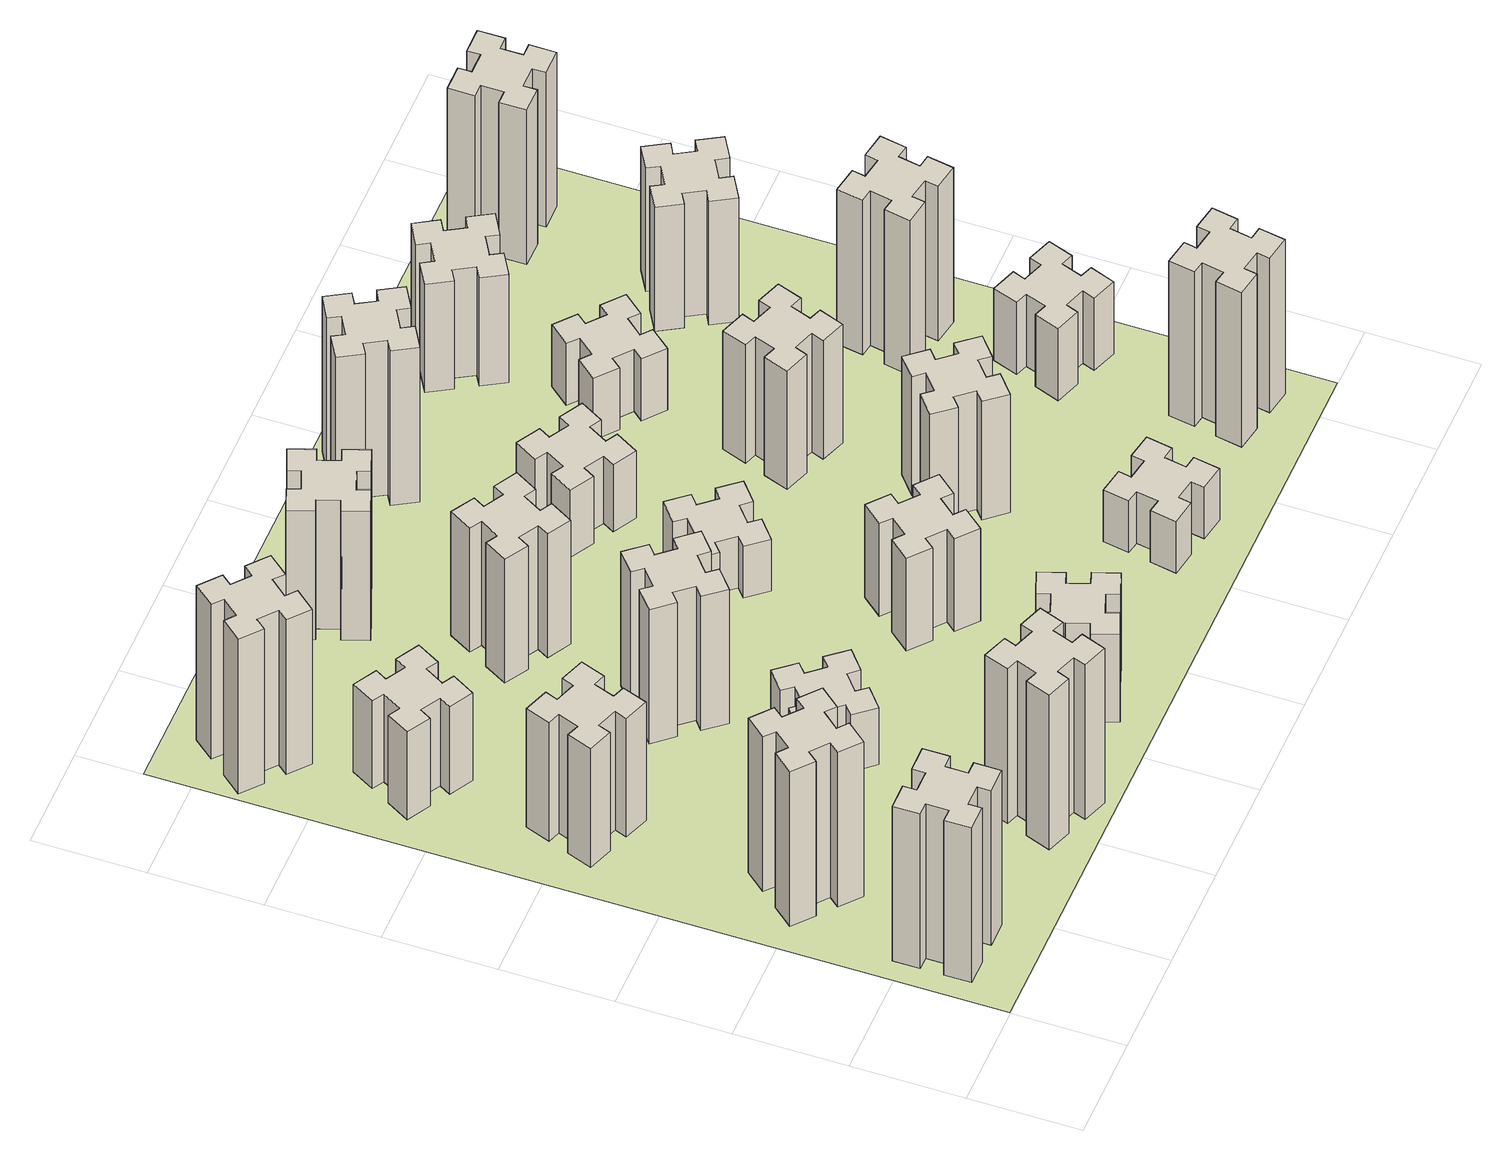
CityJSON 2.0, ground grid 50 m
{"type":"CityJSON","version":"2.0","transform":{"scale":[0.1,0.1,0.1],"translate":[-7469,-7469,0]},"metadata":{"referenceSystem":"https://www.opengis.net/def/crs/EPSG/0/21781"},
"CityObjects":{
"building1":{"type":"Building","attributes":{"class":"1000","function":"1000","usage":"1000","yearOfConstruction":2016,"roofType":"1000","measuredHeight":90,"storeysAboveGround":30,"storeysBelowGround":0},"geometry":[{"type":"Solid","lod":"1","boundaries":[[[[0,1,2,3,4,5,6,7,8,9,10,11,12,13,14,15,16,17,18,19]],[[17,16,20,21]],[[16,15,22,20]],[[15,14,23,22]],[[14,13,24,23]],[[13,12,25,24]],[[12,11,26,25]],[[11,10,27,26]],[[10,9,28,27]],[[9,8,29,28]],[[8,7,30,29]],[[7,6,31,30]],[[6,5,32,31]],[[5,4,33,32]],[[4,3,34,33]],[[3,2,35,34]],[[2,1,36,35]],[[1,0,37,36]],[[0,19,38,37]],[[19,18,39,38]],[[18,17,21,39]],[[24,25,26,27,28,29,30,31,32,33,34,35,36,37,38,39,21,20,22,23]]]]}]},
"building2":{"type":"Building","attributes":{"class":"1000","function":"1000","usage":"1000","yearOfConstruction":2016,"roofType":"1000","measuredHeight":90,"storeysAboveGround":30,"storeysBelowGround":0},"geometry":[{"type":"Solid","lod":"1","boundaries":[[[[40,41,42,43,44,45,46,47,48,49,50,51,52,53,54,55,56,57,58,59]],[[57,56,60,61]],[[56,55,62,60]],[[55,54,63,62]],[[54,53,64,63]],[[53,52,65,64]],[[52,51,66,65]],[[51,50,67,66]],[[50,49,68,67]],[[49,48,69,68]],[[48,47,70,69]],[[47,46,71,70]],[[46,45,72,71]],[[45,44,73,72]],[[44,43,74,73]],[[43,42,75,74]],[[42,41,76,75]],[[41,40,77,76]],[[40,59,78,77]],[[59,58,79,78]],[[58,57,61,79]],[[64,65,66,67,68,69,70,71,72,73,74,75,76,77,78,79,61,60,62,63]]]]}]},
"building3":{"type":"Building","attributes":{"class":"1000","function":"1000","usage":"1000","yearOfConstruction":2016,"roofType":"1000","measuredHeight":69,"storeysAboveGround":30,"storeysBelowGround":0},"geometry":[{"type":"Solid","lod":"1","boundaries":[[[[80,81,82,83,84,85,86,87,88,89,90,91,92,93,94,95,96,97,98,99]],[[97,96,100,101]],[[96,95,102,100]],[[95,94,103,102]],[[94,93,104,103]],[[93,92,105,104]],[[92,91,106,105]],[[91,90,107,106]],[[90,89,108,107]],[[89,88,109,108]],[[88,87,110,109]],[[87,86,111,110]],[[86,85,112,111]],[[85,84,113,112]],[[84,83,114,113]],[[83,82,115,114]],[[82,81,116,115]],[[81,80,117,116]],[[80,99,118,117]],[[99,98,119,118]],[[98,97,101,119]],[[104,105,106,107,108,109,110,111,112,113,114,115,116,117,118,119,101,100,102,103]]]]}]},
"building4":{"type":"Building","attributes":{"class":"1000","function":"1000","usage":"1000","yearOfConstruction":2016,"roofType":"1000","measuredHeight":51,"storeysAboveGround":30,"storeysBelowGround":0},"geometry":[{"type":"Solid","lod":"1","boundaries":[[[[120,121,122,123,124,125,126,127,128,129,130,131,132,133,134,135,136,137,138,139]],[[137,136,140,141]],[[136,135,142,140]],[[135,134,143,142]],[[134,133,144,143]],[[133,132,145,144]],[[132,131,146,145]],[[131,130,147,146]],[[130,129,148,147]],[[129,128,149,148]],[[128,127,150,149]],[[127,126,151,150]],[[126,125,152,151]],[[125,124,153,152]],[[124,123,154,153]],[[123,122,155,154]],[[122,121,156,155]],[[121,120,157,156]],[[120,139,158,157]],[[139,138,159,158]],[[138,137,141,159]],[[144,145,146,147,148,149,150,151,152,153,154,155,156,157,158,159,141,140,142,143]]]]}]},
"building5":{"type":"Building","attributes":{"class":"1000","function":"1000","usage":"1000","yearOfConstruction":2016,"roofType":"1000","measuredHeight":90,"storeysAboveGround":30,"storeysBelowGround":0},"geometry":[{"type":"Solid","lod":"1","boundaries":[[[[160,161,162,163,164,165,166,167,168,169,170,171,172,173,174,175,176,177,178,179]],[[177,176,180,181]],[[176,175,182,180]],[[175,174,183,182]],[[174,173,184,183]],[[173,172,185,184]],[[172,171,186,185]],[[171,170,187,186]],[[170,169,188,187]],[[169,168,189,188]],[[168,167,190,189]],[[167,166,191,190]],[[166,165,192,191]],[[165,164,193,192]],[[164,163,194,193]],[[163,162,195,194]],[[162,161,196,195]],[[161,160,197,196]],[[160,179,198,197]],[[179,178,199,198]],[[178,177,181,199]],[[184,185,186,187,188,189,190,191,192,193,194,195,196,197,198,199,181,180,182,183]]]]}]},
"building6":{"type":"Building","attributes":{"class":"1000","function":"1000","usage":"1000","yearOfConstruction":2016,"roofType":"1000","measuredHeight":90,"storeysAboveGround":30,"storeysBelowGround":0},"geometry":[{"type":"Solid","lod":"1","boundaries":[[[[200,201,202,203,204,205,206,207,208,209,210,211,212,213,214,215,216,217,218,219]],[[217,216,220,221]],[[216,215,222,220]],[[215,214,223,222]],[[214,213,224,223]],[[213,212,225,224]],[[212,211,226,225]],[[211,210,227,226]],[[210,209,228,227]],[[209,208,229,228]],[[208,207,230,229]],[[207,206,231,230]],[[206,205,232,231]],[[205,204,233,232]],[[204,203,234,233]],[[203,202,235,234]],[[202,201,236,235]],[[201,200,237,236]],[[200,219,238,237]],[[219,218,239,238]],[[218,217,221,239]],[[224,225,226,227,228,229,230,231,232,233,234,235,236,237,238,239,221,220,222,223]]]]}]},
"building7":{"type":"Building","attributes":{"class":"1000","function":"1000","usage":"1000","yearOfConstruction":2016,"roofType":"1000","measuredHeight":33,"storeysAboveGround":30,"storeysBelowGround":0},"geometry":[{"type":"Solid","lod":"1","boundaries":[[[[240,241,242,243,244,245,246,247,248,249,250,251,252,253,254,255,256,257,258,259]],[[257,256,260,261]],[[256,255,262,260]],[[255,254,263,262]],[[254,253,264,263]],[[253,252,265,264]],[[252,251,266,265]],[[251,250,267,266]],[[250,249,268,267]],[[249,248,269,268]],[[248,247,270,269]],[[247,246,271,270]],[[246,245,272,271]],[[245,244,273,272]],[[244,243,274,273]],[[243,242,275,274]],[[242,241,276,275]],[[241,240,277,276]],[[240,259,278,277]],[[259,258,279,278]],[[258,257,261,279]],[[264,265,266,267,268,269,270,271,272,273,274,275,276,277,278,279,261,260,262,263]]]]}]},
"building8":{"type":"Building","attributes":{"class":"1000","function":"1000","usage":"1000","yearOfConstruction":2016,"roofType":"1000","measuredHeight":78,"storeysAboveGround":30,"storeysBelowGround":0},"geometry":[{"type":"Solid","lod":"1","boundaries":[[[[280,281,282,283,284,285,286,287,288,289,290,291,292,293,294,295,296,297,298,299]],[[297,296,300,301]],[[296,295,302,300]],[[295,294,303,302]],[[294,293,304,303]],[[293,292,305,304]],[[292,291,306,305]],[[291,290,307,306]],[[290,289,308,307]],[[289,288,309,308]],[[288,287,310,309]],[[287,286,311,310]],[[286,285,312,311]],[[285,284,313,312]],[[284,283,314,313]],[[283,282,315,314]],[[282,281,316,315]],[[281,280,317,316]],[[280,299,318,317]],[[299,298,319,318]],[[298,297,301,319]],[[304,305,306,307,308,309,310,311,312,313,314,315,316,317,318,319,301,300,302,303]]]]}]},
"building9":{"type":"Building","attributes":{"class":"1000","function":"1000","usage":"1000","yearOfConstruction":2016,"roofType":"1000","measuredHeight":51,"storeysAboveGround":30,"storeysBelowGround":0},"geometry":[{"type":"Solid","lod":"1","boundaries":[[[[320,321,322,323,324,325,326,327,328,329,330,331,332,333,334,335,336,337,338,339]],[[337,336,340,341]],[[336,335,342,340]],[[335,334,343,342]],[[334,333,344,343]],[[333,332,345,344]],[[332,331,346,345]],[[331,330,347,346]],[[330,329,348,347]],[[329,328,349,348]],[[328,327,350,349]],[[327,326,351,350]],[[326,325,352,351]],[[325,324,353,352]],[[324,323,354,353]],[[323,322,355,354]],[[322,321,356,355]],[[321,320,357,356]],[[320,339,358,357]],[[339,338,359,358]],[[338,337,341,359]],[[344,345,346,347,348,349,350,351,352,353,354,355,356,357,358,359,341,340,342,343]]]]}]},
"building10":{"type":"Building","attributes":{"class":"1000","function":"1000","usage":"1000","yearOfConstruction":2016,"roofType":"1000","measuredHeight":72,"storeysAboveGround":30,"storeysBelowGround":0},"geometry":[{"type":"Solid","lod":"1","boundaries":[[[[360,361,362,363,364,365,366,367,368,369,370,371,372,373,374,375,376,377,378,379]],[[377,376,380,381]],[[376,375,382,380]],[[375,374,383,382]],[[374,373,384,383]],[[373,372,385,384]],[[372,371,386,385]],[[371,370,387,386]],[[370,369,388,387]],[[369,368,389,388]],[[368,367,390,389]],[[367,366,391,390]],[[366,365,392,391]],[[365,364,393,392]],[[364,363,394,393]],[[363,362,395,394]],[[362,361,396,395]],[[361,360,397,396]],[[360,379,398,397]],[[379,378,399,398]],[[378,377,381,399]],[[384,385,386,387,388,389,390,391,392,393,394,395,396,397,398,399,381,380,382,383]]]]}]},
"building11":{"type":"Building","attributes":{"class":"1000","function":"1000","usage":"1000","yearOfConstruction":2016,"roofType":"1000","measuredHeight":75,"storeysAboveGround":30,"storeysBelowGround":0},"geometry":[{"type":"Solid","lod":"1","boundaries":[[[[400,401,402,403,404,405,406,407,408,409,410,411,412,413,414,415,416,417,418,419]],[[417,416,420,421]],[[416,415,422,420]],[[415,414,423,422]],[[414,413,424,423]],[[413,412,425,424]],[[412,411,426,425]],[[411,410,427,426]],[[410,409,428,427]],[[409,408,429,428]],[[408,407,430,429]],[[407,406,431,430]],[[406,405,432,431]],[[405,404,433,432]],[[404,403,434,433]],[[403,402,435,434]],[[402,401,436,435]],[[401,400,437,436]],[[400,419,438,437]],[[419,418,439,438]],[[418,417,421,439]],[[424,425,426,427,428,429,430,431,432,433,434,435,436,437,438,439,421,420,422,423]]]]}]},
"building12":{"type":"Building","attributes":{"class":"1000","function":"1000","usage":"1000","yearOfConstruction":2016,"roofType":"1000","measuredHeight":54,"storeysAboveGround":30,"storeysBelowGround":0},"geometry":[{"type":"Solid","lod":"1","boundaries":[[[[440,441,442,443,444,445,446,447,448,449,450,451,452,453,454,455,456,457,458,459]],[[457,456,460,461]],[[456,455,462,460]],[[455,454,463,462]],[[454,453,464,463]],[[453,452,465,464]],[[452,451,466,465]],[[451,450,467,466]],[[450,449,468,467]],[[449,448,469,468]],[[448,447,470,469]],[[447,446,471,470]],[[446,445,472,471]],[[445,444,473,472]],[[444,443,474,473]],[[443,442,475,474]],[[442,441,476,475]],[[441,440,477,476]],[[440,459,478,477]],[[459,458,479,478]],[[458,457,461,479]],[[464,465,466,467,468,469,470,471,472,473,474,475,476,477,478,479,461,460,462,463]]]]}]},
"building13":{"type":"Building","attributes":{"class":"1000","function":"1000","usage":"1000","yearOfConstruction":2016,"roofType":"1000","measuredHeight":30,"storeysAboveGround":30,"storeysBelowGround":0},"geometry":[{"type":"Solid","lod":"1","boundaries":[[[[480,481,482,483,484,485,486,487,488,489,490,491,492,493,494,495,496,497,498,499]],[[497,496,500,501]],[[496,495,502,500]],[[495,494,503,502]],[[494,493,504,503]],[[493,492,505,504]],[[492,491,506,505]],[[491,490,507,506]],[[490,489,508,507]],[[489,488,509,508]],[[488,487,510,509]],[[487,486,511,510]],[[486,485,512,511]],[[485,484,513,512]],[[484,483,514,513]],[[483,482,515,514]],[[482,481,516,515]],[[481,480,517,516]],[[480,499,518,517]],[[499,498,519,518]],[[498,497,501,519]],[[504,505,506,507,508,509,510,511,512,513,514,515,516,517,518,519,501,500,502,503]]]]}]},
"building14":{"type":"Building","attributes":{"class":"1000","function":"1000","usage":"1000","yearOfConstruction":2016,"roofType":"1000","measuredHeight":39,"storeysAboveGround":30,"storeysBelowGround":0},"geometry":[{"type":"Solid","lod":"1","boundaries":[[[[520,521,522,523,524,525,526,527,528,529,530,531,532,533,534,535,536,537,538,539]],[[537,536,540,541]],[[536,535,542,540]],[[535,534,543,542]],[[534,533,544,543]],[[533,532,545,544]],[[532,531,546,545]],[[531,530,547,546]],[[530,529,548,547]],[[529,528,549,548]],[[528,527,550,549]],[[527,526,551,550]],[[526,525,552,551]],[[525,524,553,552]],[[524,523,554,553]],[[523,522,555,554]],[[522,521,556,555]],[[521,520,557,556]],[[520,539,558,557]],[[539,538,559,558]],[[538,537,541,559]],[[544,545,546,547,548,549,550,551,552,553,554,555,556,557,558,559,541,540,542,543]]]]}]},
"building15":{"type":"Building","attributes":{"class":"1000","function":"1000","usage":"1000","yearOfConstruction":2016,"roofType":"1000","measuredHeight":30,"storeysAboveGround":30,"storeysBelowGround":0},"geometry":[{"type":"Solid","lod":"1","boundaries":[[[[560,561,562,563,564,565,566,567,568,569,570,571,572,573,574,575,576,577,578,579]],[[577,576,580,581]],[[576,575,582,580]],[[575,574,583,582]],[[574,573,584,583]],[[573,572,585,584]],[[572,571,586,585]],[[571,570,587,586]],[[570,569,588,587]],[[569,568,589,588]],[[568,567,590,589]],[[567,566,591,590]],[[566,565,592,591]],[[565,564,593,592]],[[564,563,594,593]],[[563,562,595,594]],[[562,561,596,595]],[[561,560,597,596]],[[560,579,598,597]],[[579,578,599,598]],[[578,577,581,599]],[[584,585,586,587,588,589,590,591,592,593,594,595,596,597,598,599,581,580,582,583]]]]}]},
"building16":{"type":"Building","attributes":{"class":"1000","function":"1000","usage":"1000","yearOfConstruction":2016,"roofType":"1000","measuredHeight":90,"storeysAboveGround":30,"storeysBelowGround":0},"geometry":[{"type":"Solid","lod":"1","boundaries":[[[[600,601,602,603,604,605,606,607,608,609,610,611,612,613,614,615,616,617,618,619]],[[617,616,620,621]],[[616,615,622,620]],[[615,614,623,622]],[[614,613,624,623]],[[613,612,625,624]],[[612,611,626,625]],[[611,610,627,626]],[[610,609,628,627]],[[609,608,629,628]],[[608,607,630,629]],[[607,606,631,630]],[[606,605,632,631]],[[605,604,633,632]],[[604,603,634,633]],[[603,602,635,634]],[[602,601,636,635]],[[601,600,637,636]],[[600,619,638,637]],[[619,618,639,638]],[[618,617,621,639]],[[624,625,626,627,628,629,630,631,632,633,634,635,636,637,638,639,621,620,622,623]]]]}]},
"building17":{"type":"Building","attributes":{"class":"1000","function":"1000","usage":"1000","yearOfConstruction":2016,"roofType":"1000","measuredHeight":69,"storeysAboveGround":30,"storeysBelowGround":0},"geometry":[{"type":"Solid","lod":"1","boundaries":[[[[640,641,642,643,644,645,646,647,648,649,650,651,652,653,654,655,656,657,658,659]],[[657,656,660,661]],[[656,655,662,660]],[[655,654,663,662]],[[654,653,664,663]],[[653,652,665,664]],[[652,651,666,665]],[[651,650,667,666]],[[650,649,668,667]],[[649,648,669,668]],[[648,647,670,669]],[[647,646,671,670]],[[646,645,672,671]],[[645,644,673,672]],[[644,643,674,673]],[[643,642,675,674]],[[642,641,676,675]],[[641,640,677,676]],[[640,659,678,677]],[[659,658,679,678]],[[658,657,661,679]],[[664,665,666,667,668,669,670,671,672,673,674,675,676,677,678,679,661,660,662,663]]]]}]},
"building18":{"type":"Building","attributes":{"class":"1000","function":"1000","usage":"1000","yearOfConstruction":2016,"roofType":"1000","measuredHeight":69,"storeysAboveGround":30,"storeysBelowGround":0},"geometry":[{"type":"Solid","lod":"1","boundaries":[[[[680,681,682,683,684,685,686,687,688,689,690,691,692,693,694,695,696,697,698,699]],[[697,696,700,701]],[[696,695,702,700]],[[695,694,703,702]],[[694,693,704,703]],[[693,692,705,704]],[[692,691,706,705]],[[691,690,707,706]],[[690,689,708,707]],[[689,688,709,708]],[[688,687,710,709]],[[687,686,711,710]],[[686,685,712,711]],[[685,684,713,712]],[[684,683,714,713]],[[683,682,715,714]],[[682,681,716,715]],[[681,680,717,716]],[[680,699,718,717]],[[699,698,719,718]],[[698,697,701,719]],[[704,705,706,707,708,709,710,711,712,713,714,715,716,717,718,719,701,700,702,703]]]]}]},
"building19":{"type":"Building","attributes":{"class":"1000","function":"1000","usage":"1000","yearOfConstruction":2016,"roofType":"1000","measuredHeight":36,"storeysAboveGround":30,"storeysBelowGround":0},"geometry":[{"type":"Solid","lod":"1","boundaries":[[[[720,721,722,723,724,725,726,727,728,729,730,731,732,733,734,735,736,737,738,739]],[[737,736,740,741]],[[736,735,742,740]],[[735,734,743,742]],[[734,733,744,743]],[[733,732,745,744]],[[732,731,746,745]],[[731,730,747,746]],[[730,729,748,747]],[[729,728,749,748]],[[728,727,750,749]],[[727,726,751,750]],[[726,725,752,751]],[[725,724,753,752]],[[724,723,754,753]],[[723,722,755,754]],[[722,721,756,755]],[[721,720,757,756]],[[720,739,758,757]],[[739,738,759,758]],[[738,737,741,759]],[[744,745,746,747,748,749,750,751,752,753,754,755,756,757,758,759,741,740,742,743]]]]}]},
"building20":{"type":"Building","attributes":{"class":"1000","function":"1000","usage":"1000","yearOfConstruction":2016,"roofType":"1000","measuredHeight":90,"storeysAboveGround":30,"storeysBelowGround":0},"geometry":[{"type":"Solid","lod":"1","boundaries":[[[[760,761,762,763,764,765,766,767,768,769,770,771,772,773,774,775,776,777,778,779]],[[777,776,780,781]],[[776,775,782,780]],[[775,774,783,782]],[[774,773,784,783]],[[773,772,785,784]],[[772,771,786,785]],[[771,770,787,786]],[[770,769,788,787]],[[769,768,789,788]],[[768,767,790,789]],[[767,766,791,790]],[[766,765,792,791]],[[765,764,793,792]],[[764,763,794,793]],[[763,762,795,794]],[[762,761,796,795]],[[761,760,797,796]],[[760,779,798,797]],[[779,778,799,798]],[[778,777,781,799]],[[784,785,786,787,788,789,790,791,792,793,794,795,796,797,798,799,781,780,782,783]]]]}]},
"building21":{"type":"Building","attributes":{"class":"1000","function":"1000","usage":"1000","yearOfConstruction":2016,"roofType":"1000","measuredHeight":63,"storeysAboveGround":30,"storeysBelowGround":0},"geometry":[{"type":"Solid","lod":"1","boundaries":[[[[800,801,802,803,804,805,806,807,808,809,810,811,812,813,814,815,816,817,818,819]],[[817,816,820,821]],[[816,815,822,820]],[[815,814,823,822]],[[814,813,824,823]],[[813,812,825,824]],[[812,811,826,825]],[[811,810,827,826]],[[810,809,828,827]],[[809,808,829,828]],[[808,807,830,829]],[[807,806,831,830]],[[806,805,832,831]],[[805,804,833,832]],[[804,803,834,833]],[[803,802,835,834]],[[802,801,836,835]],[[801,800,837,836]],[[800,819,838,837]],[[819,818,839,838]],[[818,817,821,839]],[[824,825,826,827,828,829,830,831,832,833,834,835,836,837,838,839,821,820,822,823]]]]}]},
"building22":{"type":"Building","attributes":{"class":"1000","function":"1000","usage":"1000","yearOfConstruction":2016,"roofType":"1000","measuredHeight":42,"storeysAboveGround":30,"storeysBelowGround":0},"geometry":[{"type":"Solid","lod":"1","boundaries":[[[[840,841,842,843,844,845,846,847,848,849,850,851,852,853,854,855,856,857,858,859]],[[857,856,860,861]],[[856,855,862,860]],[[855,854,863,862]],[[854,853,864,863]],[[853,852,865,864]],[[852,851,866,865]],[[851,850,867,866]],[[850,849,868,867]],[[849,848,869,868]],[[848,847,870,869]],[[847,846,871,870]],[[846,845,872,871]],[[845,844,873,872]],[[844,843,874,873]],[[843,842,875,874]],[[842,841,876,875]],[[841,840,877,876]],[[840,859,878,877]],[[859,858,879,878]],[[858,857,861,879]],[[864,865,866,867,868,869,870,871,872,873,874,875,876,877,878,879,861,860,862,863]]]]}]},
"building23":{"type":"Building","attributes":{"class":"1000","function":"1000","usage":"1000","yearOfConstruction":2016,"roofType":"1000","measuredHeight":90,"storeysAboveGround":30,"storeysBelowGround":0},"geometry":[{"type":"Solid","lod":"1","boundaries":[[[[880,881,882,883,884,885,886,887,888,889,890,891,892,893,894,895,896,897,898,899]],[[897,896,900,901]],[[896,895,902,900]],[[895,894,903,902]],[[894,893,904,903]],[[893,892,905,904]],[[892,891,906,905]],[[891,890,907,906]],[[890,889,908,907]],[[889,888,909,908]],[[888,887,910,909]],[[887,886,911,910]],[[886,885,912,911]],[[885,884,913,912]],[[884,883,914,913]],[[883,882,915,914]],[[882,881,916,915]],[[881,880,917,916]],[[880,899,918,917]],[[899,898,919,918]],[[898,897,901,919]],[[904,905,906,907,908,909,910,911,912,913,914,915,916,917,918,919,901,900,902,903]]]]}]},
"building24":{"type":"Building","attributes":{"class":"1000","function":"1000","usage":"1000","yearOfConstruction":2016,"roofType":"1000","measuredHeight":72,"storeysAboveGround":30,"storeysBelowGround":0},"geometry":[{"type":"Solid","lod":"1","boundaries":[[[[920,921,922,923,924,925,926,927,928,929,930,931,932,933,934,935,936,937,938,939]],[[937,936,940,941]],[[936,935,942,940]],[[935,934,943,942]],[[934,933,944,943]],[[933,932,945,944]],[[932,931,946,945]],[[931,930,947,946]],[[930,929,948,947]],[[929,928,949,948]],[[928,927,950,949]],[[927,926,951,950]],[[926,925,952,951]],[[925,924,953,952]],[[924,923,954,953]],[[923,922,955,954]],[[922,921,956,955]],[[921,920,957,956]],[[920,939,958,957]],[[939,938,959,958]],[[938,937,941,959]],[[944,945,946,947,948,949,950,951,952,953,954,955,956,957,958,959,941,940,942,943]]]]}]},
"building25":{"type":"Building","attributes":{"class":"1000","function":"1000","usage":"1000","yearOfConstruction":2016,"roofType":"1000","measuredHeight":90,"storeysAboveGround":30,"storeysBelowGround":0},"geometry":[{"type":"Solid","lod":"1","boundaries":[[[[960,961,962,963,964,965,966,967,968,969,970,971,972,973,974,975,976,977,978,979]],[[977,976,980,981]],[[976,975,982,980]],[[975,974,983,982]],[[974,973,984,983]],[[973,972,985,984]],[[972,971,986,985]],[[971,970,987,986]],[[970,969,988,987]],[[969,968,989,988]],[[968,967,990,989]],[[967,966,991,990]],[[966,965,992,991]],[[965,964,993,992]],[[964,963,994,993]],[[963,962,995,994]],[[962,961,996,995]],[[961,960,997,996]],[[960,979,998,997]],[[979,978,999,998]],[[978,977,981,999]],[[984,985,986,987,988,989,990,991,992,993,994,995,996,997,998,999,981,980,982,983]]]]}]},
"landuse1":{"type":"LandUse","attributes":{"name":"plot1","function":"1010"},"geometry":[{"type":"MultiSurface","lod":"1","boundaries":[[[1000,1001,1002,1003]]]}]}
},
"vertices":[
[165,425,0],[165,325,0],[105,325,0],[105,205,0],[225,205,0],[225,265,0],[325,265,0],[325,205,0],[445,205,0],[445,325,0],[385,325,0],[385,425,0],[445,425,0],[445,545,0],[325,545,0],[325,485,0],[225,485,0],[225,545,0],[105,545,0],[105,425,0],[225,485,900],[225,545,900],[325,485,900],[325,545,900],[445,545,900],[445,425,900],[385,425,900],[385,325,900],[445,325,900],[445,205,900],[325,205,900],[325,265,900],[225,265,900],[225,205,900],[105,205,900],[105,325,900],[165,325,900],[165,425,900],[105,425,900],[105,545,900],
[484,1067,0],[408,1132,0],[446,1178,0],[354,1255,0],[277,1163,0],[323,1124,0],[259,1048,0],[213,1086,0],[136,994,0],[228,917,0],[266,963,0],[343,899,0],[304,853,0],[396,776,0],[473,868,0],[427,906,0],[492,983,0],[538,944,0],[615,1036,0],[523,1113,0],[492,983,900],[538,944,900],[427,906,900],[473,868,900],[396,776,900],[304,853,900],[343,899,900],[266,963,900],[228,917,900],[136,994,900],[213,1086,900],[259,1048,900],[323,1124,900],[277,1163,900],[354,1255,900],[446,1178,900],[408,1132,900],[484,1067,900],[523,1113,900],[615,1036,900],
[291,1869,0],[385,1835,0],[364,1779,0],[477,1737,0],[518,1850,0],[462,1871,0],[496,1965,0],[552,1944,0],[593,2057,0],[480,2098,0],[460,2042,0],[366,2076,0],[387,2132,0],[274,2173,0],[233,2060,0],[289,2040,0],[255,1946,0],[199,1967,0],[157,1854,0],[270,1813,0],[255,1946,690],[199,1967,690],[289,2040,690],[233,2060,690],[274,2173,690],[387,2132,690],[366,2076,690],[460,2042,690],[480,2098,690],[593,2057,690],[552,1944,690],[496,1965,690],[462,1871,690],[518,1850,690],[477,1737,690],[364,1779,690],[385,1835,690],[291,1869,690],[270,1813,690],[157,1854,690],
[446,2597,0],[496,2684,0],[548,2654,0],[608,2758,0],[504,2818,0],[474,2766,0],[387,2816,0],[417,2868,0],[313,2928,0],[253,2824,0],[305,2794,0],[255,2707,0],[203,2737,0],[143,2633,0],[247,2573,0],[277,2625,0],[364,2575,0],[334,2523,0],[438,2463,0],[498,2567,0],[364,2575,510],[334,2523,510],[277,2625,510],[247,2573,510],[143,2633,510],[203,2737,510],[255,2707,510],[305,2794,510],[253,2824,510],[313,2928,510],[417,2868,510],[387,2816,510],[474,2766,510],[504,2818,510],[608,2758,510],[548,2654,510],[496,2684,510],[446,2597,510],[498,2567,510],[438,2463,510],
[1029,360,0],[995,266,0],[939,287,0],[897,174,0],[1010,133,0],[1031,189,0],[1125,155,0],[1104,99,0],[1217,57,0],[1258,170,0],[1202,191,0],[1236,285,0],[1292,264,0],[1333,377,0],[1220,418,0],[1200,362,0],[1106,396,0],[1127,452,0],[1014,493,0],[973,380,0],[1106,396,900],[1127,452,900],[1200,362,900],[1220,418,900],[1333,377,900],[1292,264,900],[1236,285,900],[1202,191,900],[1258,170,900],[1217,57,900],[1104,99,900],[1125,155,900],[1031,189,900],[1010,133,900],[897,174,900],[939,287,900],[995,266,900],[1029,360,900],[973,380,900],[1014,493,900],
[384,3387,0],[308,3452,0],[346,3498,0],[254,3575,0],[177,3483,0],[223,3444,0],[159,3368,0],[113,3406,0],[36,3314,0],[128,3237,0],[166,3283,0],[243,3219,0],[204,3173,0],[296,3096,0],[373,3188,0],[327,3226,0],[392,3303,0],[438,3264,0],[515,3356,0],[423,3433,0],[392,3303,900],[438,3264,900],[327,3226,900],[373,3188,900],[296,3096,900],[204,3173,900],[243,3219,900],[166,3283,900],[128,3237,900],[36,3314,900],[113,3406,900],[159,3368,900],[223,3444,900],[177,3483,900],[254,3575,900],[346,3498,900],[308,3452,900],[384,3387,900],[423,3433,900],[515,3356,900],
[1083,1332,0],[1006,1267,0],[968,1313,0],[876,1236,0],[953,1144,0],[999,1183,0],[1063,1106,0],[1017,1068,0],[1094,976,0],[1186,1053,0],[1148,1099,0],[1224,1163,0],[1263,1117,0],[1355,1194,0],[1278,1286,0],[1232,1248,0],[1167,1324,0],[1213,1363,0],[1136,1455,0],[1044,1378,0],[1167,1324,330],[1213,1363,330],[1232,1248,330],[1278,1286,330],[1355,1194,330],[1263,1117,330],[1224,1163,330],[1148,1099,330],[1186,1053,330],[1094,976,330],[1017,1068,330],[1063,1106,330],[999,1183,330],[953,1144,330],[876,1236,330],[968,1313,330],[1006,1267,330],[1083,1332,330],[1044,1378,330],[1136,1455,330],
[1083,1972,0],[1006,1907,0],[968,1953,0],[876,1876,0],[953,1784,0],[999,1823,0],[1063,1746,0],[1017,1708,0],[1094,1616,0],[1186,1693,0],[1148,1739,0],[1224,1803,0],[1263,1757,0],[1355,1834,0],[1278,1926,0],[1232,1888,0],[1167,1964,0],[1213,2003,0],[1136,2095,0],[1044,2018,0],[1167,1964,780],[1213,2003,780],[1232,1888,780],[1278,1926,780],[1355,1834,780],[1263,1757,780],[1224,1803,780],[1148,1739,780],[1186,1693,780],[1094,1616,780],[1017,1708,780],[1063,1746,780],[999,1823,780],[953,1784,780],[876,1876,780],[968,1953,780],[1006,1907,780],[1083,1972,780],[1044,2018,780],[1136,2095,780],
[1765,496,0],[1671,462,0],[1650,518,0],[1537,477,0],[1579,364,0],[1635,385,0],[1669,291,0],[1613,270,0],[1654,157,0],[1767,199,0],[1746,255,0],[1840,289,0],[1860,233,0],[1973,274,0],[1932,387,0],[1876,366,0],[1842,460,0],[1898,480,0],[1857,593,0],[1744,552,0],[1842,460,510],[1898,480,510],[1876,366,510],[1932,387,510],[1973,274,510],[1860,233,510],[1840,289,510],[1746,255,510],[1767,199,510],[1654,157,510],[1613,270,510],[1669,291,510],[1635,385,510],[1579,364,510],[1537,477,510],[1650,518,510],[1671,462,510],[1765,496,510],[1744,552,510],[1857,593,510],
[1314,2666,0],[1227,2716,0],[1257,2768,0],[1153,2828,0],[1093,2724,0],[1145,2694,0],[1095,2607,0],[1043,2637,0],[983,2533,0],[1087,2473,0],[1117,2525,0],[1204,2475,0],[1174,2423,0],[1278,2363,0],[1338,2467,0],[1286,2497,0],[1336,2584,0],[1388,2554,0],[1448,2658,0],[1344,2718,0],[1336,2584,720],[1388,2554,720],[1286,2497,720],[1338,2467,720],[1278,2363,720],[1174,2423,720],[1204,2475,720],[1117,2525,720],[1087,2473,720],[983,2533,720],[1043,2637,720],[1095,2607,720],[1145,2694,720],[1093,2724,720],[1153,2828,720],[1257,2768,720],[1227,2716,720],[1314,2666,720],[1344,2718,720],[1448,2658,720],
[1125,3456,0],[1031,3422,0],[1010,3478,0],[897,3437,0],[939,3324,0],[995,3345,0],[1029,3251,0],[973,3230,0],[1014,3117,0],[1127,3159,0],[1106,3215,0],[1200,3249,0],[1220,3193,0],[1333,3234,0],[1292,3347,0],[1236,3326,0],[1202,3420,0],[1258,3440,0],[1217,3553,0],[1104,3512,0],[1202,3420,750],[1258,3440,750],[1236,3326,750],[1292,3347,750],[1333,3234,750],[1220,3193,750],[1200,3249,750],[1106,3215,750],[1127,3159,750],[1014,3117,750],[973,3230,750],[1029,3251,750],[995,3345,750],[939,3324,750],[897,3437,750],[1010,3478,750],[1031,3422,750],[1125,3456,750],[1104,3512,750],[1217,3553,750],
[1846,1063,0],[1923,999,0],[1884,953,0],[1976,876,0],[2053,968,0],[2007,1006,0],[2072,1083,0],[2118,1044,0],[2195,1136,0],[2103,1213,0],[2064,1167,0],[1988,1232,0],[2026,1278,0],[1934,1355,0],[1857,1263,0],[1903,1224,0],[1839,1148,0],[1793,1186,0],[1716,1094,0],[1808,1017,0],[1839,1148,540],[1793,1186,540],[1903,1224,540],[1857,1263,540],[1934,1355,540],[2026,1278,540],[1988,1232,540],[2064,1167,540],[2103,1213,540],[2195,1136,540],[2118,1044,540],[2072,1083,540],[2007,1006,540],[2053,968,540],[1976,876,540],[1884,953,540],[1923,999,540],[1846,1063,540],[1808,1017,540],[1716,1094,540],
[1972,1988,0],[1907,2064,0],[1953,2103,0],[1876,2195,0],[1784,2118,0],[1823,2072,0],[1746,2007,0],[1708,2053,0],[1616,1976,0],[1693,1884,0],[1739,1923,0],[1803,1846,0],[1757,1808,0],[1834,1716,0],[1926,1793,0],[1888,1839,0],[1964,1903,0],[2003,1857,0],[2095,1934,0],[2018,2026,0],[1964,1903,300],[2003,1857,300],[1888,1839,300],[1926,1793,300],[1834,1716,300],[1757,1808,300],[1803,1846,300],[1739,1923,300],[1693,1884,300],[1616,1976,300],[1708,2053,300],[1746,2007,300],[1823,2072,300],[1784,2118,300],[1876,2195,300],[1953,2103,300],[1907,2064,300],[1972,1988,300],[2018,2026,300],[2095,1934,300],
[2026,2497,0],[2076,2584,0],[2128,2554,0],[2188,2658,0],[2084,2718,0],[2054,2666,0],[1967,2716,0],[1997,2768,0],[1893,2828,0],[1833,2724,0],[1885,2694,0],[1835,2607,0],[1783,2637,0],[1723,2533,0],[1827,2473,0],[1857,2525,0],[1944,2475,0],[1914,2423,0],[2018,2363,0],[2078,2467,0],[1944,2475,390],[1914,2423,390],[1857,2525,390],[1827,2473,390],[1723,2533,390],[1783,2637,390],[1835,2607,390],[1885,2694,390],[1833,2724,390],[1893,2828,390],[1997,2768,390],[1967,2716,390],[2054,2666,390],[2084,2718,390],[2188,2658,390],[2128,2554,390],[2076,2584,390],[2026,2497,390],[2078,2467,390],[2018,2363,390],
[2596,444,0],[2578,345,0],[2519,356,0],[2498,237,0],[2617,217,0],[2627,276,0],[2725,258,0],[2715,199,0],[2833,178,0],[2854,297,0],[2795,307,0],[2812,405,0],[2871,395,0],[2892,513,0],[2774,534,0],[2764,475,0],[2665,492,0],[2676,551,0],[2557,572,0],[2537,454,0],[2665,492,300],[2676,551,300],[2764,475,300],[2774,534,300],[2892,513,300],[2871,395,300],[2812,405,300],[2795,307,300],[2854,297,300],[2833,178,300],[2715,199,300],[2725,258,300],[2627,276,300],[2617,217,300],[2498,237,300],[2519,356,300],[2578,345,300],[2596,444,300],[2537,454,300],[2557,572,300],
[1844,3556,0],[1757,3506,0],[1727,3558,0],[1623,3498,0],[1683,3394,0],[1735,3424,0],[1785,3337,0],[1733,3307,0],[1793,3203,0],[1897,3263,0],[1867,3315,0],[1954,3365,0],[1984,3313,0],[2088,3373,0],[2028,3477,0],[1976,3447,0],[1926,3534,0],[1978,3564,0],[1918,3668,0],[1814,3608,0],[1926,3534,900],[1978,3564,900],[1976,3447,900],[2028,3477,900],[2088,3373,900],[1984,3313,900],[1954,3365,900],[1867,3315,900],[1897,3263,900],[1793,3203,900],[1733,3307,900],[1785,3337,900],[1735,3424,900],[1683,3394,900],[1623,3498,900],[1727,3558,900],[1757,3506,900],[1844,3556,900],[1814,3608,900],[1918,3668,900],
[2628,1099,0],[2704,1163,0],[2743,1117,0],[2835,1194,0],[2758,1286,0],[2712,1248,0],[2647,1324,0],[2693,1363,0],[2616,1455,0],[2524,1378,0],[2563,1332,0],[2486,1267,0],[2448,1313,0],[2356,1236,0],[2433,1144,0],[2479,1183,0],[2543,1106,0],[2497,1068,0],[2574,976,0],[2666,1053,0],[2543,1106,690],[2497,1068,690],[2479,1183,690],[2433,1144,690],[2356,1236,690],[2448,1313,690],[2486,1267,690],[2563,1332,690],[2524,1378,690],[2616,1455,690],[2693,1363,690],[2647,1324,690],[2712,1248,690],[2758,1286,690],[2835,1194,690],[2743,1117,690],[2704,1163,690],[2628,1099,690],[2666,1053,690],[2574,976,690],
[2682,1871,0],[2716,1965,0],[2772,1944,0],[2813,2057,0],[2700,2098,0],[2680,2042,0],[2586,2076,0],[2607,2132,0],[2494,2173,0],[2453,2060,0],[2509,2040,0],[2475,1946,0],[2419,1967,0],[2377,1854,0],[2490,1813,0],[2511,1869,0],[2605,1835,0],[2584,1779,0],[2697,1737,0],[2738,1850,0],[2605,1835,690],[2584,1779,690],[2511,1869,690],[2490,1813,690],[2377,1854,690],[2419,1967,690],[2475,1946,690],[2509,2040,690],[2453,2060,690],[2494,2173,690],[2607,2132,690],[2586,2076,690],[2680,2042,690],[2700,2098,690],[2813,2057,690],[2772,1944,690],[2716,1965,690],[2682,1871,690],[2738,1850,690],[2697,1737,690],
[2486,2643,0],[2563,2579,0],[2524,2533,0],[2616,2456,0],[2693,2548,0],[2647,2586,0],[2712,2663,0],[2758,2624,0],[2835,2716,0],[2743,2793,0],[2704,2747,0],[2628,2812,0],[2666,2858,0],[2574,2935,0],[2497,2843,0],[2543,2804,0],[2479,2728,0],[2433,2766,0],[2356,2674,0],[2448,2597,0],[2479,2728,360],[2433,2766,360],[2543,2804,360],[2497,2843,360],[2574,2935,360],[2666,2858,360],[2628,2812,360],[2704,2747,360],[2743,2793,360],[2835,2716,360],[2758,2624,360],[2712,2663,360],[2647,2586,360],[2693,2548,360],[2616,2456,360],[2524,2533,360],[2563,2579,360],[2486,2643,360],[2448,2597,360],[2356,2674,360],
[3504,475,0],[3405,492,0],[3416,551,0],[3297,572,0],[3277,454,0],[3336,444,0],[3318,345,0],[3259,356,0],[3238,237,0],[3357,217,0],[3367,276,0],[3465,258,0],[3455,199,0],[3573,178,0],[3594,297,0],[3535,307,0],[3552,405,0],[3611,395,0],[3632,513,0],[3514,534,0],[3552,405,900],[3611,395,900],[3535,307,900],[3594,297,900],[3573,178,900],[3455,199,900],[3465,258,900],[3367,276,900],[3357,217,900],[3238,237,900],[3259,356,900],[3318,345,900],[3336,444,900],[3277,454,900],[3297,572,900],[3416,551,900],[3405,492,900],[3504,475,900],[3514,534,900],[3632,513,900],
[2716,3347,0],[2666,3434,0],[2718,3464,0],[2658,3568,0],[2554,3508,0],[2584,3456,0],[2497,3406,0],[2467,3458,0],[2363,3398,0],[2423,3294,0],[2475,3324,0],[2525,3237,0],[2473,3207,0],[2533,3103,0],[2637,3163,0],[2607,3215,0],[2694,3265,0],[2724,3213,0],[2828,3273,0],[2768,3377,0],[2694,3265,630],[2724,3213,630],[2607,3215,630],[2637,3163,630],[2533,3103,630],[2473,3207,630],[2525,3237,630],[2475,3324,630],[2423,3294,630],[2363,3398,630],[2467,3458,630],[2497,3406,630],[2584,3456,630],[2554,3508,630],[2658,3568,630],[2718,3464,630],[2666,3434,630],[2716,3347,630],[2768,3377,630],[2828,3273,630],
[3351,1029,0],[3445,995,0],[3424,939,0],[3537,897,0],[3578,1010,0],[3522,1031,0],[3556,1125,0],[3612,1104,0],[3653,1217,0],[3540,1258,0],[3520,1202,0],[3426,1236,0],[3447,1292,0],[3334,1333,0],[3293,1220,0],[3349,1200,0],[3315,1106,0],[3259,1127,0],[3217,1014,0],[3330,973,0],[3315,1106,420],[3259,1127,420],[3349,1200,420],[3293,1220,420],[3334,1333,420],[3447,1292,420],[3426,1236,420],[3520,1202,420],[3540,1258,420],[3653,1217,420],[3612,1104,420],[3556,1125,420],[3522,1031,420],[3578,1010,420],[3537,897,420],[3424,939,420],[3445,995,420],[3351,1029,420],[3330,973,420],[3217,1014,420],
[3267,1656,0],[3365,1638,0],[3355,1579,0],[3473,1558,0],[3494,1677,0],[3435,1687,0],[3452,1785,0],[3511,1775,0],[3532,1893,0],[3414,1914,0],[3404,1855,0],[3305,1872,0],[3316,1931,0],[3197,1952,0],[3177,1834,0],[3236,1824,0],[3218,1725,0],[3159,1736,0],[3138,1617,0],[3257,1597,0],[3218,1725,900],[3159,1736,900],[3236,1824,900],[3177,1834,900],[3197,1952,900],[3316,1931,900],[3305,1872,900],[3404,1855,900],[3414,1914,900],[3532,1893,900],[3511,1775,900],[3452,1785,900],[3435,1687,900],[3494,1677,900],[3473,1558,900],[3355,1579,900],[3365,1638,900],[3267,1656,900],[3257,1597,900],[3138,1617,900],
[3247,2475,0],[3334,2525,0],[3364,2473,0],[3468,2533,0],[3408,2637,0],[3356,2607,0],[3306,2694,0],[3358,2724,0],[3298,2828,0],[3194,2768,0],[3224,2716,0],[3137,2666,0],[3107,2718,0],[3003,2658,0],[3063,2554,0],[3115,2584,0],[3165,2497,0],[3113,2467,0],[3173,2363,0],[3277,2423,0],[3165,2497,720],[3113,2467,720],[3115,2584,720],[3063,2554,720],[3003,2658,720],[3107,2718,720],[3137,2666,720],[3224,2716,720],[3194,2768,720],[3298,2828,720],[3358,2724,720],[3306,2694,720],[3356,2607,720],[3408,2637,720],[3468,2533,720],[3364,2473,720],[3334,2525,720],[3247,2475,720],[3277,2423,720],[3173,2363,720],
[3285,3325,0],[3385,3325,0],[3385,3265,0],[3505,3265,0],[3505,3385,0],[3445,3385,0],[3445,3485,0],[3505,3485,0],[3505,3605,0],[3385,3605,0],[3385,3545,0],[3285,3545,0],[3285,3605,0],[3165,3605,0],[3165,3485,0],[3225,3485,0],[3225,3385,0],[3165,3385,0],[3165,3265,0],[3285,3265,0],[3225,3385,900],[3165,3385,900],[3225,3485,900],[3165,3485,900],[3165,3605,900],[3285,3605,900],[3285,3545,900],[3385,3545,900],[3385,3605,900],[3505,3605,900],[3505,3485,900],[3445,3485,900],[3445,3385,900],[3505,3385,900],[3505,3265,900],[3385,3265,900],[3385,3325,900],[3285,3325,900],[3285,3265,900],[3165,3265,900],
[5,3705,0],[3705,3705,0],[3705,5,0],[5,5,0]
]}
